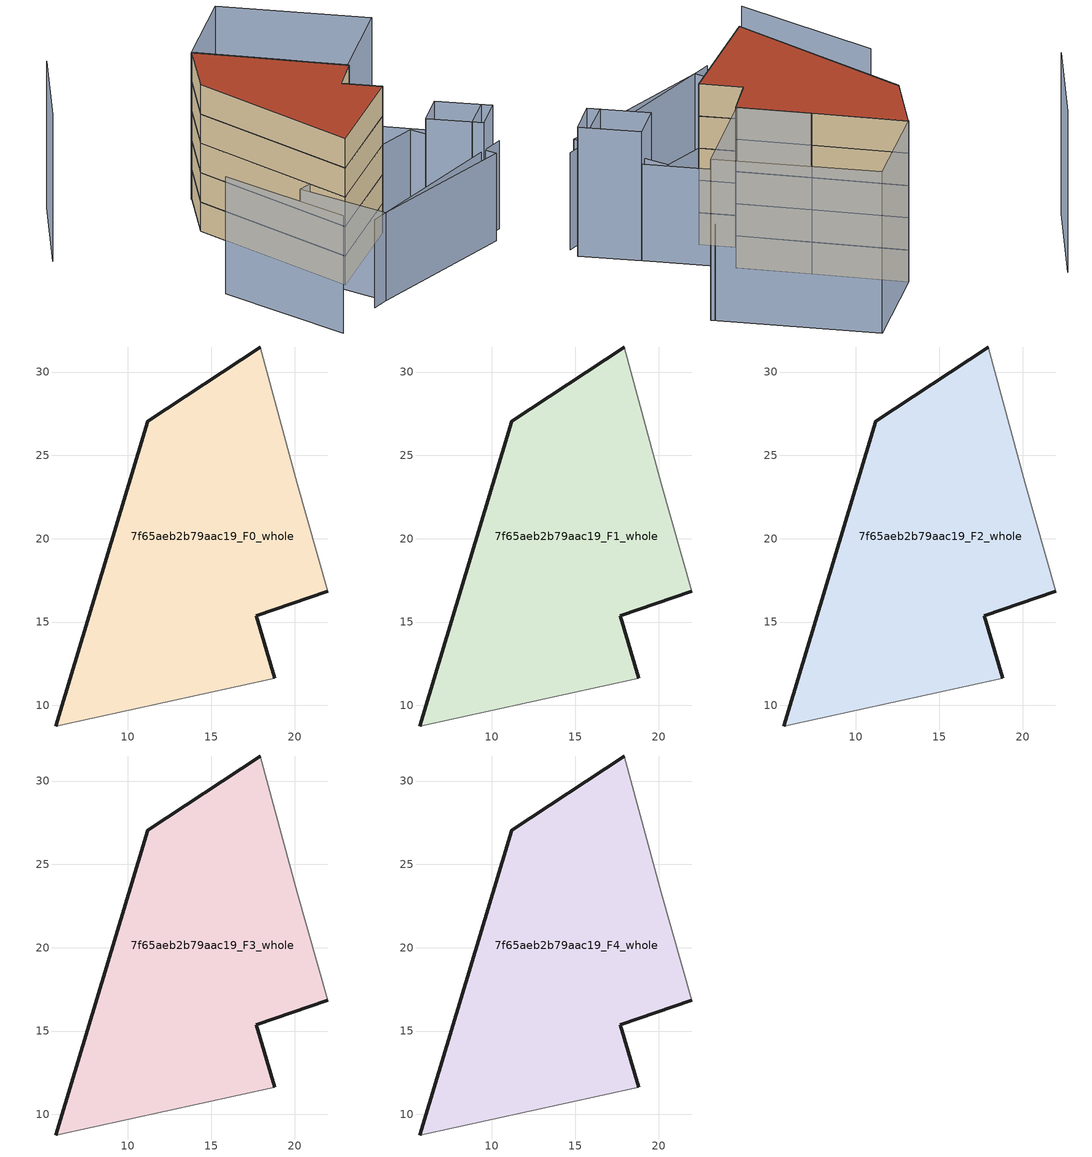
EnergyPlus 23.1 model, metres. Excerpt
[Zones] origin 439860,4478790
7f65aeb2b79aac19_F0_whole
 floor ground (EU_floor_Construction): 18.81,11.63 17.69,15.39 21.97,16.86 20.17,23.31 17.93,31.5 11.17,27.05 5.68,8.76 z0
 wall outside (EU_wall_Construction): 5.68,8.76 11.17,27.05 17.93,31.5 / 21.97,16.86 17.69,15.39 18.81,11.63 z0:3
 wall adiabatic (EU_wall_Construction): 17.93,31.5 20.17,23.31 21.97,16.86 / 18.81,11.63 5.68,8.76 z0:3
7f65aeb2b79aac19_F1_whole
 floor to 7f65aeb2b79aac19_F0_whole (EU_floor_Construction): 18.81,11.63 17.69,15.39 21.97,16.86 20.17,23.31 17.93,31.5 11.17,27.05 5.68,8.76 z3
 wall outside (EU_wall_Construction): 5.68,8.76 11.17,27.05 17.93,31.5 / 21.97,16.86 17.69,15.39 18.81,11.63 z3:6
 wall adiabatic (EU_wall_Construction): 17.93,31.5 20.17,23.31 21.97,16.86 / 18.81,11.63 5.68,8.76 z3:6
7f65aeb2b79aac19_F2_whole
 floor to 7f65aeb2b79aac19_F1_whole (EU_floor_Construction): 18.81,11.63 17.69,15.39 21.97,16.86 20.17,23.31 17.93,31.5 11.17,27.05 5.68,8.76 z6
 wall outside (EU_wall_Construction): 5.68,8.76 11.17,27.05 17.93,31.5 / 21.97,16.86 17.69,15.39 18.81,11.63 z6:9
 wall adiabatic (EU_wall_Construction): 17.93,31.5 20.17,23.31 21.97,16.86 / 18.81,11.63 5.68,8.76 z6:9
7f65aeb2b79aac19_F3_whole
 floor to 7f65aeb2b79aac19_F2_whole (EU_floor_Construction): 18.81,11.63 17.69,15.39 21.97,16.86 20.17,23.31 17.93,31.5 11.17,27.05 5.68,8.76 z9
 wall outside (EU_wall_Construction): 5.68,8.76 11.17,27.05 17.93,31.5 / 21.97,16.86 17.69,15.39 18.81,11.63 z9:12
 wall adiabatic (EU_wall_Construction): 17.93,31.5 20.17,23.31 21.97,16.86 / 18.81,11.63 5.68,8.76 z9:12
7f65aeb2b79aac19_F4_whole
 floor to 7f65aeb2b79aac19_F3_whole (EU_floor_Construction): 18.81,11.63 17.69,15.39 21.97,16.86 20.17,23.31 17.93,31.5 11.17,27.05 5.68,8.76 z12
 wall outside (EU_wall_Construction): 5.68,8.76 11.17,27.05 17.93,31.5 / 21.97,16.86 17.69,15.39 18.81,11.63 z12:15
 wall adiabatic (EU_wall_Construction): 17.93,31.5 20.17,23.31 21.97,16.86 / 18.81,11.63 5.68,8.76 z12:15
 roof outside (EU_roof_Construction): 17.93,31.5 20.17,23.31 21.97,16.86 17.69,15.39 18.81,11.63 5.68,8.76 11.17,27.05 z15
shading: 21.32,3.39 25.45,4.56 / -1.4,17.81 -4.82,3.52 / 21.64,2.27 20.01,7.65 / 20.01,7.65 24.22,8.92 / 24.22,8.92 25.84,3.55 / 25.84,3.55 21.64,2.27 z0:12; 25.45,4.56 21.75,17.43 / 21.75,17.43 33.19,20.73 / 2.05,3.75 24.83,2.32 / 21.97,1.18 4.11,3.62 / 4.11,3.62 5.46,13.46 / 5.46,13.46 23.31,11.01 / 23.31,11.01 21.97,1.18 z0:9; 9.58,42.62 -1.8,36.06 / 29.05,34.78 33.3,20.34 / 33.3,20.34 22.02,17.02 / 22.02,17.02 17.77,31.46 / 17.77,31.46 29.05,34.78 z0:15
[Building]
EU S2 Campaign: North Axis=0; Terrain=City; Solar Distribution=FullExterior
[Site:Location]
Madrid: Latitude=40.5; Longitude=-3.5; Time Zone=1; Elevation=609
[SizingPeriod:WeatherFileDays]
AnnualSizingPeriod: Begin Month=1; Begin Day of Month=1; End Month=12; End Day of Month=31; Day of Week for Start Day=Monday; Use Weather File Daylight Saving Period=No; Use Weather File Rain and Snow Indicators=No
[MATERIAL]
EU_InternalMass_Material: Roughness=MediumRough; Thickness=0.1; Conductivity=1; Density=1800; Specific Heat=900; Thermal Absorptance=0.9; Solar Absorptance=0.7; Visible Absorptance=0.7
[MATERIAL:NOMASS] Roughness=MediumRough; Thermal Absorptance=0.9; Solar Absorptance=0.7; Visible Absorptance=0.7
Name | Thermal Resistance
EU_wall_NoMass | 0.609216
EU_roof_NoMass | 0.513268
EU_floor_NoMass | 0.568163
[CONSTRUCTION]
EU_wall_Construction: EU_wall_NoMass
EU_roof_Construction: EU_roof_NoMass
EU_floor_Construction: EU_floor_NoMass
EU_InternalMass_Construction: EU_InternalMass_Material
[ZONE] Type=1; Multiplier=1; Ceiling Height=autocalculate; Volume=618.048; Floor Area=autocalculate; Part of Total Floor Area=Yes
7f65aeb2b79aac19_F0_whole; 7f65aeb2b79aac19_F1_whole; 7f65aeb2b79aac19_F2_whole; 7f65aeb2b79aac19_F3_whole; 7f65aeb2b79aac19_F4_whole
[INTERNALMASS] Construction=EU_InternalMass_Construction; Surface Area=206.016
Name | Zone or ZoneList
7f65aeb2b79aac19_F0_whole_EU_InternalMass | 7f65aeb2b79aac19_F0_whole
7f65aeb2b79aac19_F1_whole_EU_InternalMass | 7f65aeb2b79aac19_F1_whole
7f65aeb2b79aac19_F2_whole_EU_InternalMass | 7f65aeb2b79aac19_F2_whole
7f65aeb2b79aac19_F3_whole_EU_InternalMass | 7f65aeb2b79aac19_F3_whole
7f65aeb2b79aac19_F4_whole_EU_InternalMass | 7f65aeb2b79aac19_F4_whole
[OTHEREQUIPMENT] Fuel Type=Electricity; Design Level Calculation Method=Watts/Area; Power per Zone Floor Area=1; Fraction Latent=0; Fraction Radiant=0; Fraction Lost=0; Carbon Dioxide Generation Rate=0; EndUse Subcategory=EU_Step8_InternalGains
Name | Zone or ZoneList or Space or SpaceList | Schedule
EU_Step8_InternalGain_7f65aeb2b79aac19_F0_whole_f000 | 7f65aeb2b79aac19_F0_whole | EU_Step8_GainSchedule_7f65aeb2b79aac19_F0_whole_f000
EU_Step8_InternalGain_7f65aeb2b79aac19_F1_whole_f000 | 7f65aeb2b79aac19_F1_whole | EU_Step8_GainSchedule_7f65aeb2b79aac19_F1_whole_f000
EU_Step8_InternalGain_7f65aeb2b79aac19_F2_whole_f000 | 7f65aeb2b79aac19_F2_whole | EU_Step8_GainSchedule_7f65aeb2b79aac19_F2_whole_f000
EU_Step8_InternalGain_7f65aeb2b79aac19_F3_whole_f000 | 7f65aeb2b79aac19_F3_whole | EU_Step8_GainSchedule_7f65aeb2b79aac19_F3_whole_f000
EU_Step8_InternalGain_7f65aeb2b79aac19_F4_whole_f000 | 7f65aeb2b79aac19_F4_whole | EU_Step8_GainSchedule_7f65aeb2b79aac19_F4_whole_f000
[ZONEVENTILATION:DESIGNFLOWRATE] Schedule=EU_AlwaysOn; Design Flow Rate Calculation Method=AirChanges/Hour; Air Changes per Hour=0.752966; Ventilation Type=Natural; Fan Pressure Rise=0; Fan Total Efficiency=1; Constant Term Coefficient=1; Temperature Term Coefficient=0; Velocity Term Coefficient=0; Velocity Squared Term Coefficient=0; Minimum Indoor Temperature=-100; Maximum Indoor Temperature=100; Delta Temperature=-100; Minimum Outdoor Temperature=-100; Maximum Outdoor Temperature=100; Maximum Wind Speed=40
Name | Zone or ZoneList or Space or SpaceList
EU_ConstantAir_7f65aeb2b79aac19_F0_whole | 7f65aeb2b79aac19_F0_whole
EU_ConstantAir_7f65aeb2b79aac19_F1_whole | 7f65aeb2b79aac19_F1_whole
EU_ConstantAir_7f65aeb2b79aac19_F2_whole | 7f65aeb2b79aac19_F2_whole
EU_ConstantAir_7f65aeb2b79aac19_F3_whole | 7f65aeb2b79aac19_F3_whole
EU_ConstantAir_7f65aeb2b79aac19_F4_whole | 7f65aeb2b79aac19_F4_whole
[HVACTEMPLATE:THERMOSTAT] Constant Heating Setpoint=20; Constant Cooling Setpoint=50
EU_HeatOnly_7f65aeb2b79aac19_F0_whole; EU_HeatOnly_7f65aeb2b79aac19_F1_whole; EU_HeatOnly_7f65aeb2b79aac19_F2_whole; EU_HeatOnly_7f65aeb2b79aac19_F3_whole; EU_HeatOnly_7f65aeb2b79aac19_F4_whole
[HVACTEMPLATE:ZONE:IDEALLOADSAIRSYSTEM] System Availability Schedule=EU_AlwaysOn; Maximum Heating Supply Air Temperature=50; Minimum Cooling Supply Air Temperature=13; Maximum Heating Supply Air Humidity Ratio=0.0156; Minimum Cooling Supply Air Humidity Ratio=0.0077; Heating Limit=NoLimit; Cooling Limit=NoLimit; Heating Availability Schedule=EU_AlwaysOn; Cooling Availability Schedule=EU_CoolingOff; Dehumidification Control Type=ConstantSensibleHeatRatio; Cooling Sensible Heat Ratio=0.7; Dehumidification Setpoint=60; Humidification Control Type=None; Humidification Setpoint=30; Outdoor Air Method=None; Outdoor Air Flow Rate per Person=0.00944; Outdoor Air Flow Rate per Zone Floor Area=0; Outdoor Air Flow Rate per Zone=0; Demand Controlled Ventilation Type=None; Outdoor Air Economizer Type=NoEconomizer; Heat Recovery Type=None; Sensible Heat Recovery Effectiveness=0.7; Latent Heat Recovery Effectiveness=0.65
Name | Template Thermostat
7f65aeb2b79aac19_F0_whole | EU_HeatOnly_7f65aeb2b79aac19_F0_whole
7f65aeb2b79aac19_F1_whole | EU_HeatOnly_7f65aeb2b79aac19_F1_whole
7f65aeb2b79aac19_F2_whole | EU_HeatOnly_7f65aeb2b79aac19_F2_whole
7f65aeb2b79aac19_F3_whole | EU_HeatOnly_7f65aeb2b79aac19_F3_whole
7f65aeb2b79aac19_F4_whole | EU_HeatOnly_7f65aeb2b79aac19_F4_whole
[SIZING:ZONE] Zone Cooling Design Supply Air Temperature Input Method=SupplyAirTemperature; Zone Cooling Design Supply Air Temperature=13; Zone Heating Design Supply Air Temperature Input Method=SupplyAirTemperature; Zone Heating Design Supply Air Temperature=50; Zone Cooling Design Supply Air Humidity Ratio=0.008; Zone Heating Design Supply Air Humidity Ratio=0.008; Cooling Design Air Flow Method=DesignDay; Cooling Design Air Flow Rate=0; Cooling Minimum Air Flow per Zone Floor Area=0.000762; Cooling Minimum Air Flow=0; Cooling Minimum Air Flow Fraction=0.2; Heating Design Air Flow Method=DesignDay; Heating Design Air Flow Rate=0; Heating Maximum Air Flow per Zone Floor Area=0.002032; Heating Maximum Air Flow=0.141576; Heating Maximum Air Flow Fraction=0.3; Account for Dedicated Outdoor Air System=No; Dedicated Outdoor Air System Control Strategy=NeutralSupplyAir; Dedicated Outdoor Air Low Setpoint Temperature for Design=autosize; Dedicated Outdoor Air High Setpoint Temperature for Design=autosize; Zone Load Sizing Method=Sensible Load Only No Latent Load; Zone Latent Cooling Design Supply Air Humidity Ratio Input Method=HumidityRatioDifference; Zone Cooling Design Supply Air Humidity Ratio Difference=0.005; Zone Latent Heating Design Supply Air Humidity Ratio Input Method=HumidityRatioDifference; Zone Humidification Design Supply Air Humidity Ratio Difference=0.005
7f65aeb2b79aac19_F0_whole; 7f65aeb2b79aac19_F1_whole; 7f65aeb2b79aac19_F2_whole; 7f65aeb2b79aac19_F3_whole; 7f65aeb2b79aac19_F4_whole
[SCHEDULE:CONSTANT]
Name | Hourly Value
EU_AlwaysOn | 1
EU_CoolingOff | 0
[SCHEDULE:FILE] Column Number=1; Rows to Skip at Top=0; Number of Hours of Data=8760; Column Separator=Comma; Interpolate to Timestep=No; Minutes per Item=60; Adjust Schedule for Daylight Savings=Yes
Name | File
EU_Step8_GainSchedule_7f65aeb2b79aac19_F0_whole_f000 | ../../schedules/7f65aeb2b79aac19/7f65aeb2b79aac19_F0_whole_f000_gain.csv
EU_Step8_GainSchedule_7f65aeb2b79aac19_F1_whole_f000 | ../../schedules/7f65aeb2b79aac19/7f65aeb2b79aac19_F1_whole_f000_gain.csv
EU_Step8_GainSchedule_7f65aeb2b79aac19_F2_whole_f000 | ../../schedules/7f65aeb2b79aac19/7f65aeb2b79aac19_F2_whole_f000_gain.csv
EU_Step8_GainSchedule_7f65aeb2b79aac19_F3_whole_f000 | ../../schedules/7f65aeb2b79aac19/7f65aeb2b79aac19_F3_whole_f000_gain.csv
EU_Step8_GainSchedule_7f65aeb2b79aac19_F4_whole_f000 | ../../schedules/7f65aeb2b79aac19/7f65aeb2b79aac19_F4_whole_f000_gain.csv
